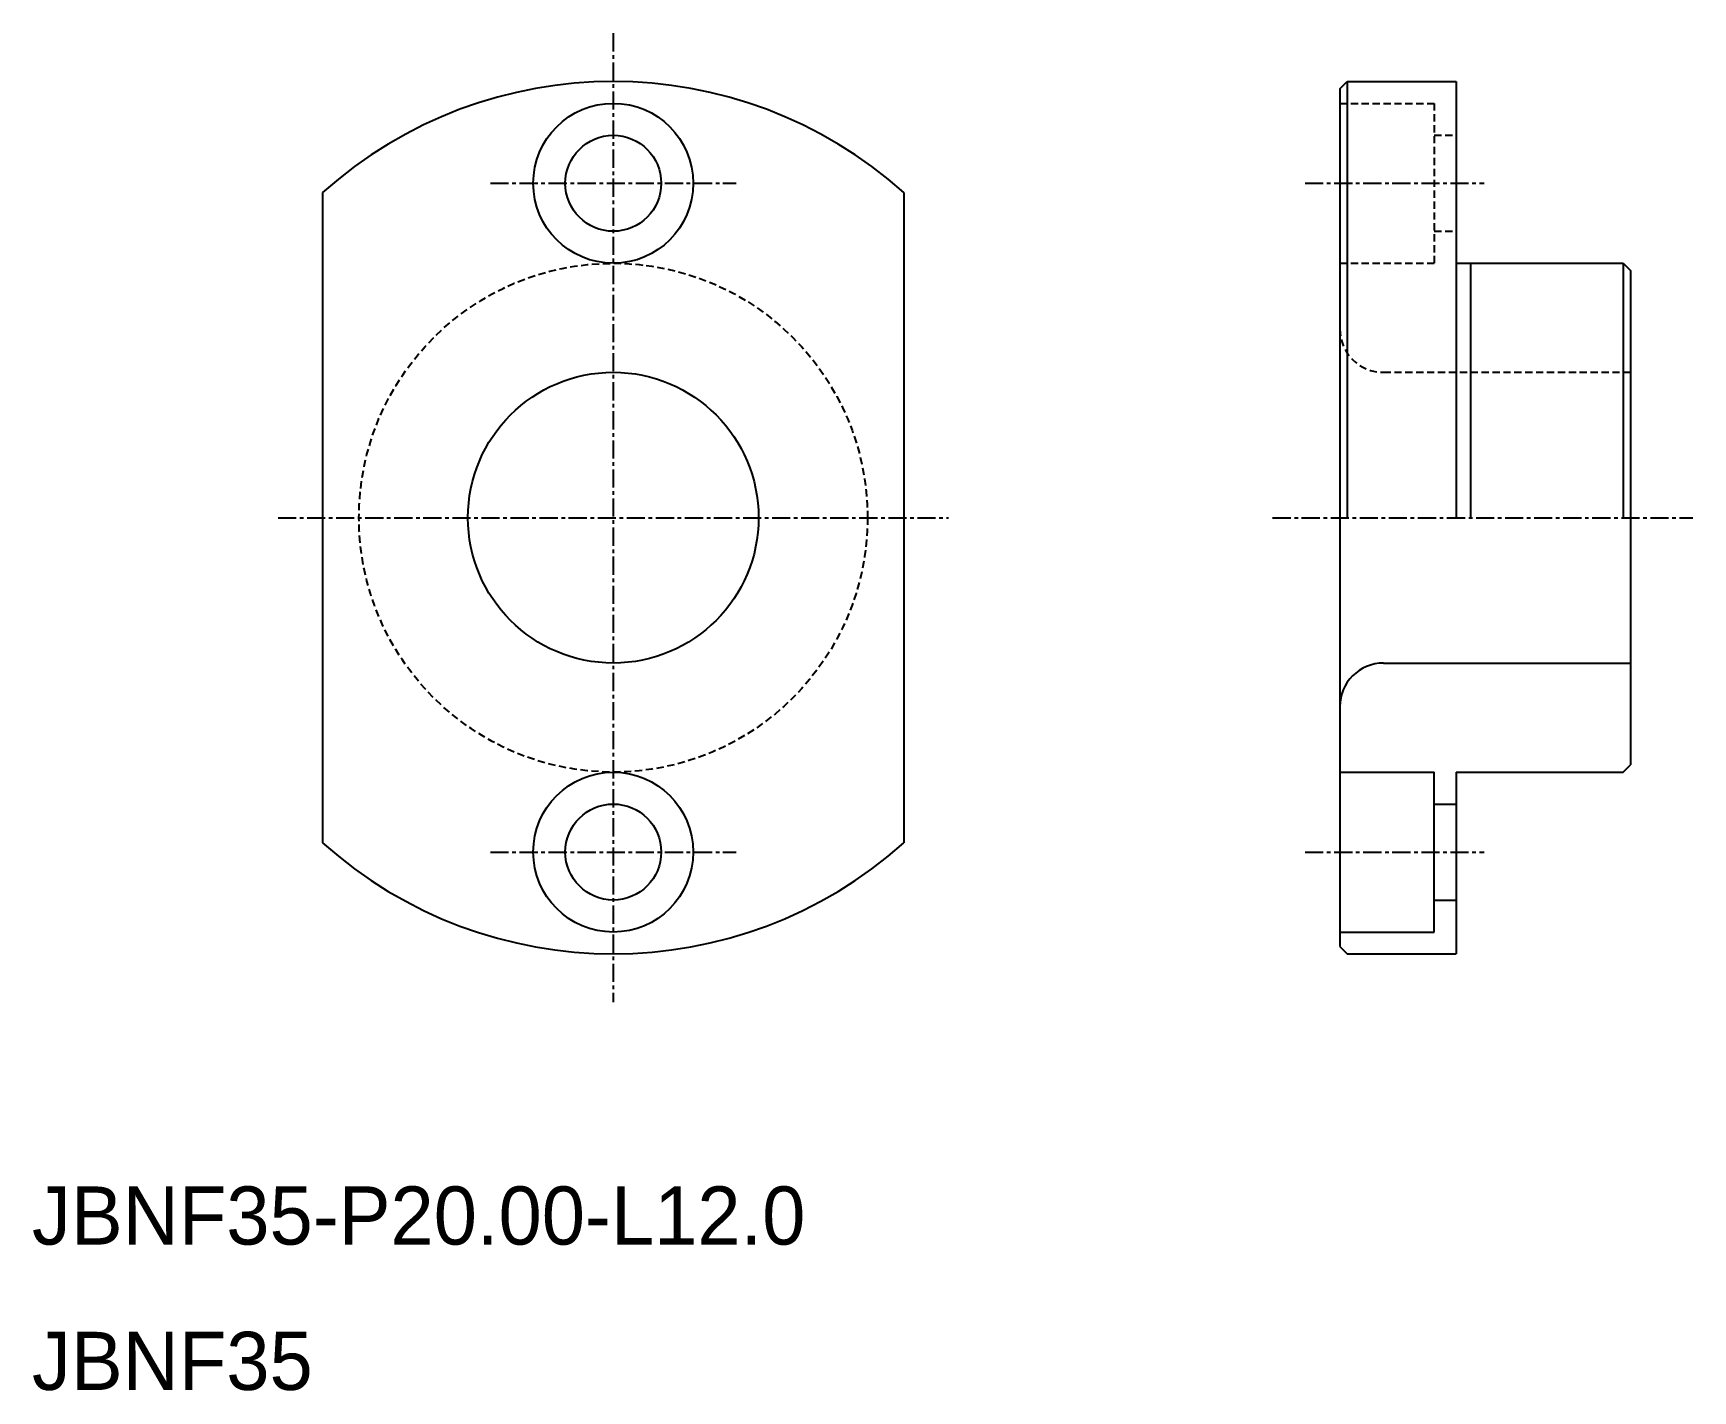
# Model space of a CAD drawing. Extents: x 10 to 124, y 10 to 103.
import ezdxf

# ---------------------------------------------------------------- set-up
doc = ezdxf.new("R2010")
doc.units = 0
doc.linetypes.add('CENTER', pattern=[2, 1.25, -0.25, 0.25, -0.25])
doc.linetypes.add('DASHED', pattern=[0.75, 0.5, -0.25])
doc.layers.get('0').update_dxf_attribs({"linetype": 'CONTINUOUS'})
doc.layers.add('CENTER', color=1, linetype='CENTER')

msp = doc.modelspace()

# ---------------------------------------------------------------- linework, layer by layer
at = {"color": 7, "linetype": 'CONTINUOUS'}
for p, q in [((100, 99.5), (100.5, 100)), ((100, 99.5), (100, 40.5)), ((100.5, 100), (100.5, 70)), ((100.5, 100), (108, 100)), ((102.37, 100), (102.37, 100)), ((104.25, 100), (104.25, 100)), ((108, 100), (108, 70)), ((30, 92.36), (30, 47.64)), ((70, 92.36), (70, 47.64)), ((108, 87.5), (119.5, 87.5)), ((109, 87.5), (109, 70)), ((119.5, 87.5), (119.5, 70)), ((119.5, 87.5), (120, 87)), ((120, 87), (120, 53)), ((103, 60), (120, 60)), ((119.5, 52.5), (120, 53)), ((100, 52.5), (106.5, 52.5)), ((106.5, 41.5), (106.5, 52.5)), ((108, 52.5), (119.5, 52.5)), ((108, 52.5), (108, 40)), ((106.5, 50.3), (108, 50.3)), ((106.5, 43.7), (108, 43.7)), ((100, 41.5), (106.5, 41.5)), ((100, 40.5), (100.5, 40)), ((100.5, 40), (108, 40))]:
    msp.add_line(p, q, dxfattribs=at)
at = {"color": 3, "linetype": 'DASHED'}
for p, q in [((100, 98.5), (106.5, 98.5)), ((106.5, 98.5), (106.5, 87.5)), ((106.5, 96.3), (108, 96.3)), ((106.5, 89.7), (108, 89.7)), ((100, 87.5), (106.5, 87.5)), ((103, 80), (120, 80))]:
    msp.add_line(p, q, dxfattribs=at)
at = {"color": 7, "linetype": 'CONTINUOUS'}
for centre, radius in [((50, 93), 5.5), ((50, 93), 3.3), ((50, 70), 10), ((50, 47), 5.5), ((50, 47), 3.3)]:
    msp.add_circle(centre, radius, dxfattribs=at)
at = {"color": 3, "linetype": 'DASHED'}
msp.add_circle((50, 70), 17.5, dxfattribs=at)
at = {"color": 7, "linetype": 'CONTINUOUS'}
for centre, radius, start, end in [((50, 70), 30, 48.1897, 131.8103), ((103, 57), 3, 90, 180), ((50, 70), 30, 228.1897, 311.8103)]:
    msp.add_arc(centre, radius, start, end, dxfattribs=at)
at = {"color": 3, "linetype": 'DASHED'}
msp.add_arc((103, 83), 3, 180, 270, dxfattribs=at)
at = {"layer": 'CENTER', "color": 1, "linetype": 'CENTER'}
for p, q in [((50, 103.32), (50, 36.68)), ((41.55, 93), (58.45, 93)), ((97.61, 93), (109.92, 93)), ((26.93, 70), (73.07, 70)), ((95.37, 70), (124.29, 70)), ((41.55, 47), (58.45, 47)), ((97.61, 47), (109.92, 47))]:
    msp.add_line(p, q, dxfattribs=at)

# ---------------------------------------------------------------- texts
at = {"color": 7, "linetype": 'CONTINUOUS'}
for s, p in [('JBNF35-P20.00-L12.0', (10, 20)), ('JBNF35', (10, 10))]:
    msp.add_text(s, height=4, dxfattribs=at).set_placement(p)

doc.saveas('drawing.dxf')
